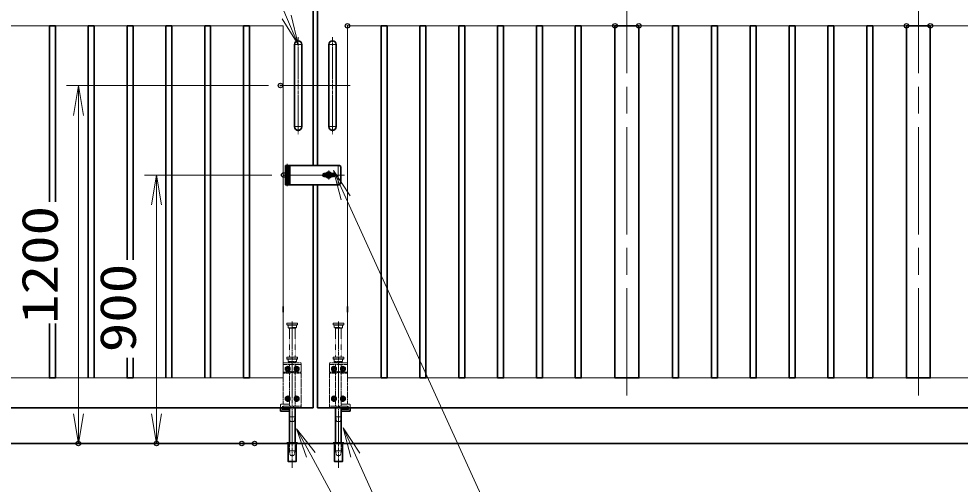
# Model space of a CAD drawing. Units: millimetres at full size. Extents: x -11880 to 11880, y -8400 to 8400.
# Drawn here: x -1142 to 2010, y -1010 to 550 of the extents above; entities that cross this region are included whole.
import ezdxf
from ezdxf.enums import TextEntityAlignment as Align

# ---------------------------------------------------------------- set-up
doc = ezdxf.new("R2010")
doc.units = ezdxf.units.MM
doc.header["$LTSCALE"] = 30
doc.header["$PDMODE"] = 32
doc.header["$PDSIZE"] = 15
for name, pattern in [('DASHED', [7.5, 6, -1.5]), ('USER1', [18, 12, -1.5, 3, -1.5]), ('USER2', [9, 6, -0.75, 1.5, -0.75]), ('USER3', [1.125, 0.75, -0.125, 0.125, -0.125])]:
    doc.linetypes.add(name, pattern=pattern)
for name, color, linetype, lineweight in [('0-1_外形線', 7, 'Continuous', 35), ('0-2_軸線', 200, 'USER1', 15), ('0-3_細線', 2, 'Continuous', 35), ('0-4_寸法線', 4, 'Continuous', 18), ('0-5_0', 7, 'Continuous', 18), ('0-7_隠れ線', 140, 'DASHED', 18), ('0-9_01', 7, 'Continuous', 18), ('0-A_AM_0N', 7, 'Continuous', 50), ('0-B_AM_7N', 6, 'USER2', 18), ('0-C_想像線', 112, 'USER3', 15)]:
    doc.layers.add(name, color=color, linetype=linetype, lineweight=lineweight)
doc.layers.add('0-6_Defpoints', color=7, linetype='Continuous')
doc.styles.add('ＭＳ ゴシック', font='')
doc.styles.get('ＭＳ ゴシック').set_extended_font_data('MS Gothic')

# ---------------------------------------------------------------- blocks, each defined once
blk = doc.blocks.new('S30')
at = {"layer": '0-4_寸法線'}
for points in [[(19732379.8, 86989925.5), (19703901.4, 86989925.5), (19690017.3, 87025728), (19688932.6, 87028525.1)], [(19690483.5, 87025908.8), (19688932.6, 87028525.1), (19689551.1, 87025547.2)]]:
    blk.add_lwpolyline(points, dxfattribs=at)
at = {"layer": '0-4_寸法線', "color": 254, "style": 'ＭＳ ゴシック'}
for s, width, p in [('SUS304 HL', 1.15, (19707669.4, 86997626.1)), ('30x20x1.5t', 1.2, (19707669.4, 86991326.1))]:
    blk.add_text(s, height=3637, dxfattribs=dict(at, width=width)).set_placement(p, align=Align.BOTTOM_LEFT)
blk = doc.blocks.new('A$C130E4F3B')
at = {"layer": '0-1_外形線'}
for p, q in [((-375, -4125), (-375, 4125)), ((375, 4125), (375, -4125))]:
    blk.add_line(p, q, dxfattribs=at)
for centre, start, end in [((0, 4125), 0, 180), ((0, -4125), 180, 0)]:
    blk.add_arc(centre, 375, start, end, dxfattribs=at)
at = {"layer": '0-2_軸線'}
for p, q in [((0, 4877.9), (0, -4877.9)), ((0, 4125), (-412.5, 4125)), ((0, 4125), (412.5, 4125)), ((0, -4125), (-412.5, -4125)), ((0, -4125), (412.5, -4125))]:
    blk.add_line(p, q, dxfattribs=at)
at = {"layer": '0-2_軸線', "linetype": 'USER2'}
blk.add_line((-1779.7, 0), (1779.7, 0), dxfattribs=at)
blk = doc.blocks.new('U15')
at = {"layer": '0-A_AM_0N'}
blk.add_lwpolyline([(645, 3787.4), (450, 3674.8), (255, 3787.4), (255, 4012.6), (450, 4125.2), (645, 4012.6)], close=True, dxfattribs=at)
blk.add_circle((450, 3900), 195, dxfattribs=at)
blk.add_circle((450, 3900), 195, dxfattribs=at)
at = {"layer": '0-B_AM_7N'}
for p, q in [((697.7, 3900), (202.3, 3900)), ((450, 4147.7), (450, 3652.3))]:
    blk.add_line(p, q, dxfattribs=at)
blk = doc.blocks.new('U16')
at = {"layer": '0-A_AM_0N'}
blk.add_lwpolyline([(-255, 3787.4), (-450, 3674.8), (-645, 3787.4), (-645, 4012.6), (-450, 4125.2), (-255, 4012.6)], close=True, dxfattribs=at)
blk.add_circle((-450, 3900), 195, dxfattribs=at)
blk.add_circle((-450, 3900), 195, dxfattribs=at)
at = {"layer": '0-B_AM_7N'}
for p, q in [((-202.3, 3900), (-697.7, 3900)), ((-450, 4147.7), (-450, 3652.3))]:
    blk.add_line(p, q, dxfattribs=at)
blk = doc.blocks.new('U17')
at = {"layer": '0-A_AM_0N'}
blk.add_lwpolyline([(645, 787.4), (450, 674.8), (255, 787.4), (255, 1012.6), (450, 1125.2), (645, 1012.6)], close=True, dxfattribs=at)
blk.add_circle((450, 900), 195, dxfattribs=at)
blk.add_circle((450, 900), 195, dxfattribs=at)
at = {"layer": '0-B_AM_7N'}
for p, q in [((450, 1147.7), (450, 652.3)), ((697.7, 900), (202.3, 900))]:
    blk.add_line(p, q, dxfattribs=at)
blk = doc.blocks.new('U18')
at = {"layer": '0-A_AM_0N'}
blk.add_lwpolyline([(-255, 787.4), (-450, 674.8), (-645, 787.4), (-645, 1012.6), (-450, 1125.2), (-255, 1012.6)], close=True, dxfattribs=at)
blk.add_circle((-450, 900), 195, dxfattribs=at)
blk.add_circle((-450, 900), 195, dxfattribs=at)
at = {"layer": '0-B_AM_7N'}
for p, q in [((-450, 1147.7), (-450, 652.3)), ((-202.3, 900), (-697.7, 900))]:
    blk.add_line(p, q, dxfattribs=at)
blk = doc.blocks.new('A$C7BA44824')
at = {"layer": '0-1_外形線'}
for p, q in [((-285, 0), (-285, -3540)), ((285, 0), (285, -3540)), ((1185, 0), (1185, -270)), ((1095, -360), (285, -360))]:
    blk.add_line(p, q, dxfattribs=at)
for points in [[(975, 0), (975, -150), (285, -150)], [(408, -3600), (408, -5400), (-408, -5400), (-408, -3600)]]:
    blk.add_lwpolyline(points, dxfattribs=at)
blk.add_lwpolyline([(525, -3540), (-525, -3540), (-525, -3600), (525, -3600)], close=True, dxfattribs=at)
blk.add_arc((1095, -270), 90, 270, 0, dxfattribs=at)
at = {"layer": '0-2_軸線'}
blk.add_line((0, -6032.5), (0, 8659.7), dxfattribs=at)
at = {"layer": '0-7_隠れ線'}
for p, q in [((-495, 5100), (-525, 5070)), ((-525, 4920), (-525, 5070)), ((525, 5070), (-525, 5070)), ((-495, 4890), (-525, 4920)), ((-525, 4920), (525, 4920)), ((-495, 5100), (495, 5100)), ((495, 4890), (-495, 4890)), ((-420, 4650), (-420, 4890)), ((420, 4650), (420, 4890)), ((495, 5100), (525, 5070)), ((525, 4920), (495, 4890)), ((525, 4920), (525, 5070)), ((-900, 4500), (900, 4500)), ((-900, 0), (-900, 4500)), ((900, 4350), (-900, 4350)), ((-420, 4650), (-360, 4590)), ((420, 4650), (-420, 4650)), ((360, 4590), (-360, 4590)), ((-285, 4500), (-285, 4590)), ((-285, 4350), (-285, 3570)), ((285, 4590), (285, 4500)), ((285, 4350), (285, 4029.9)), ((420, 4650), (360, 4590)), ((900, 4500), (900, 360)), ((-900, 3570), (-232.9, 3570)), ((-900, 3480), (-211.7, 3480)), ((-285, 3480), (-285, 150)), ((-119.3, 3626.8), (-232.9, 3570)), ((-79, 3546.3), (-211.7, 3480)), ((-119.3, 3626.8), (-79, 3546.3)), ((119.3, 3626.8), (79, 3546.3)), ((79, 3546.3), (211.7, 3480)), ((232.9, 3570), (119.3, 3626.8)), ((211.7, 3480), (900, 3480)), ((900, 3570), (232.9, 3570)), ((285, 3770.1), (285, 3570)), ((285, 3480), (285, 150)), ((-120, 150), (-900, 150)), ((-120, 0), (-900, 0)), ((-120, 150), (-120, 0)), ((120, 0), (-120, 0)), ((900, 150), (120, 150)), ((120, 150), (120, 0)), ((900, 0), (120, 0)), ((285, 360), (1095, 360)), ((900, 150), (900, 0)), ((1185, 270), (1185, 0)), ((-180, -1380), (-285, -930)), ((285, -930), (-285, -930)), ((180, -1380), (285, -930)), ((180, -1380), (-180, -1380)), ((-378, -5400), (-378, -3600)), ((-375, -3600), (-375, -3540)), ((-285, -4350), (-285, -3540)), ((285, -3540), (285, -4350)), ((375, -3600), (375, -3540)), ((378, -5400), (378, -3600)), ((-180, -4800), (-285, -4350)), ((285, -4350), (-285, -4350)), ((180, -4800), (285, -4350)), ((180, -4800), (-180, -4800))]:
    blk.add_line(p, q, dxfattribs=at)
blk.add_lwpolyline([(285, 150), (975, 150), (975, 0)], dxfattribs=at)
blk.add_arc((1095, 270), 90, 0, 90, dxfattribs=at)
at = {"layer": '0-C_想像線'}
for p, q in [((-495, 8520), (-525, 8490)), ((-495, 8520), (495, 8520)), ((495, 8520), (525, 8490)), ((-525, 8340), (-525, 8490)), ((525, 8490), (-525, 8490)), ((-495, 8310), (-525, 8340)), ((-525, 8340), (525, 8340)), ((495, 8310), (-495, 8310)), ((-420, 8070), (-420, 8310)), ((-420, 8070), (-360, 8010)), ((420, 8070), (-420, 8070)), ((360, 8010), (-360, 8010)), ((-285, 5100), (-285, 8010)), ((285, 5100), (285, 8010)), ((420, 8070), (360, 8010)), ((420, 8070), (420, 8310)), ((525, 8340), (495, 8310)), ((525, 8340), (525, 8490))]:
    blk.add_line(p, q, dxfattribs=at)
at = {"layer": '0-A_AM_0N'}
for name in ['U16', 'U15', 'U18', 'U17']:
    blk.add_blockref(name, (0, 0), dxfattribs=at)
blk = doc.blocks.new('_Open')
at = {"layer": '0-5_0', "color": 4}
blk.add_line((-30, 5), (0, 0), dxfattribs=at)
blk.add_lwpolyline([(-30, -5), (0, 0), (-30, 0)], dxfattribs=at)
blk = doc.blocks.new('S40')
at = {"layer": '0-4_寸法線'}
for points in [[(19671102.3, 87086347.9), (19722678.3, 87086347.9), (19733430.6, 87060534.5), (19734584.1, 87057765.1)], [(19732969, 87060342.3), (19734584.1, 87057765.1), (19733892.1, 87060726.8)]]:
    blk.add_lwpolyline(points, dxfattribs=at)
at = {"layer": '0-4_寸法線', "color": 254, "style": 'ＭＳ ゴシック'}
for s, width, p in [('両取手 SUS304（＃400）', 0.95, (19671102.3, 87094048.4)), ('φ25-300L', 1.1, (19670497.5, 87087748.4))]:
    blk.add_text(s, height=3637, dxfattribs=dict(at, width=width)).set_placement(p, align=Align.BOTTOM_LEFT)
blk = doc.blocks.new('S41')
at = {"layer": '0-4_寸法線'}
for points in [[(19794081.5, 86966768.7), (19762694.3, 86966768.7), (19740340.2, 87016477.2), (19739109.8, 87019213.2)], [(19740796.2, 87016682.2), (19739109.8, 87019213.2), (19739884.2, 87016272.1)]]:
    blk.add_lwpolyline(points, dxfattribs=at)
at = {"layer": '0-4_寸法線', "color": 254, "style": 'ＭＳ ゴシック'}
for s, width, p in [('落し棒（建物側）', 0.75, (19766894.3, 86980769.2)), ('SUS304 φ19', 1.1, (19766462.3, 86974469.2)), ('電解研磨', 0.75, (19766894.3, 86968169.2))]:
    blk.add_text(s, height=3637, dxfattribs=dict(at, width=width)).set_placement(p, align=Align.BOTTOM_LEFT)
blk = doc.blocks.new('S42')
at = {"layer": '0-4_寸法線'}
for points in [[(19802346.2, 86989310.3), (19763471, 86989310.3), (19739368.5, 87042358.7), (19738127.5, 87045090)], [(19739823.7, 87042565.5), (19738127.5, 87045090), (19738913.3, 87042151.9)]]:
    blk.add_lwpolyline(points, dxfattribs=at)
at = {"layer": '0-4_寸法線', "color": 254, "style": 'ＭＳ ゴシック', "width": 0.75}
blk.add_text('打掛金具（道路側）', height=3637, dxfattribs=at).set_placement((19767671, 86997162), align=Align.BOTTOM_LEFT)
at = {"layer": '0-4_寸法線', "color": 254, "style": 'ＭＳ ゴシック'}
blk.add_text('SUS304（＃400）', height=3637, dxfattribs=at).set_placement((19767239, 86990710.8), align=Align.BOTTOM_LEFT)
blk = doc.blocks.new('S43')
at = {"layer": '0-4_寸法線'}
for points in [[(19766474.3, 86966768.7), (19762694.3, 86966768.7), (19735849.2, 87016498.9), (19734424.2, 87019138.8)], [(19736289.2, 87016736.4), (19734424.2, 87019138.8), (19735409.2, 87016261.4)]]:
    blk.add_lwpolyline(points, dxfattribs=at)

msp = doc.modelspace()

# ---------------------------------------------------------------- linework, layer by layer
at = {"layer": '0-1_外形線'}
for p, q in [((-154.04, 59.19), (-234.4, 59.19)), ((-154.04, 59.19), (-68.4, 59.19)), ((-153.04, 59.19), (-148.04, 59.19)), ((-113.06, 31.69), (-119.4, 31.69)), ((-89.4, 31.69), (-95.74, 31.69)), ((-64.4, 55.19), (-68.4, 59.19)), ((-64.4, 55.19), (-64.4, -1.81)), ((-237.4, 19.19), (-237.4, 13.44)), ((-119.4, 21.69), (-113.06, 21.69)), ((-118.4, 29.19), (-116.65, 29.19)), ((-118.4, 24.19), (-118.4, 29.19)), ((-118.4, 24.19), (-116.65, 24.19)), ((-116.65, 29.19), (-90.4, 29.19)), ((-90.4, 24.19), (-116.65, 24.19)), ((-95.74, 21.69), (-89.4, 21.69)), ((-90.4, 24.19), (-90.4, 29.19)), ((-68.4, -5.81), (-234.4, -5.81)), ((-156.9, -753.31), (-156.9, -5.81)), ((-141.9, -753.31), (-141.9, -5.81)), ((-68.4, -5.81), (-64.4, -1.81)), ((-256.9, -413.81), (-256.9, -432.81)), ((-41.9, -413.81), (-41.9, -432.81)), ((-156.9, -753.31), (-5156.9, -753.31)), ((-141.9, -753.31), (4858.1, -753.31)), ((-5886.9, -873.31), (5588.1, -873.31))]:
    msp.add_line(p, q, dxfattribs=at)
for points in [[(-5156.9, 626.69), (-156.9, 626.69), (-156.9, 59.19)], [(4858.1, 626.69), (-141.9, 626.69), (-141.9, 59.19)], [(-1039.9, -63.26), (-1039.9, 526.69), (-1019.9, 526.69), (-1019.9, -63.26)], [(-909.9, -653.31), (-909.9, 526.69), (-889.9, 526.69), (-889.9, -653.31)], [(-779.9, -257.15), (-779.9, 526.69), (-759.9, 526.69), (-759.9, -257.15)], [(-649.9, -653.31), (-649.9, 526.69), (-629.9, 526.69), (-629.9, -653.31)], [(-519.9, -653.31), (-519.9, 526.69), (-499.9, 526.69), (-499.9, -653.31)], [(-1039.9, -470.84), (-1039.9, -653.31), (-1019.9, -653.31), (-1019.9, -470.84)], [(-759.9, -585.91), (-759.9, -653.31), (-779.9, -653.31), (-779.9, -585.91)]]:
    msp.add_lwpolyline(points, dxfattribs=at)
for points in [[(-389.9, -653.31), (-369.9, -653.31), (-369.9, 526.69), (-389.9, 526.69)], [(91.1, -653.31), (71.1, -653.31), (71.1, 526.69), (91.1, 526.69)], [(201.1, -653.31), (221.1, -653.31), (221.1, 526.69), (201.1, 526.69)], [(331.1, -653.31), (351.1, -653.31), (351.1, 526.69), (331.1, 526.69)], [(461.1, -653.31), (481.1, -653.31), (481.1, 526.69), (461.1, 526.69)], [(591.1, -653.31), (611.1, -653.31), (611.1, 526.69), (591.1, 526.69)], [(721.1, -653.31), (741.1, -653.31), (741.1, 526.69), (721.1, 526.69)], [(934.1, 526.69), (854.1, 526.69), (854.1, -653.31), (934.1, -653.31)], [(1067.1, -653.31), (1047.1, -653.31), (1047.1, 526.69), (1067.1, 526.69)], [(1177.1, -653.31), (1197.1, -653.31), (1197.1, 526.69), (1177.1, 526.69)], [(1307.1, -653.31), (1327.1, -653.31), (1327.1, 526.69), (1307.1, 526.69)], [(1437.1, -653.31), (1457.1, -653.31), (1457.1, 526.69), (1437.1, 526.69)], [(1567.1, -653.31), (1587.1, -653.31), (1587.1, 526.69), (1567.1, 526.69)], [(1697.1, -653.31), (1717.1, -653.31), (1717.1, 526.69), (1697.1, 526.69)], [(1910.1, 526.69), (1830.1, 526.69), (1830.1, -653.31), (1910.1, -653.31)]]:
    msp.add_lwpolyline(points, close=True, dxfattribs=at)
for centre, radius, start, end in [((-119.4, 26.69), 5, 90, 270), ((-104.4, 26.69), 10, 30, 150), ((-89.4, 26.69), 5, 270, 90), ((-104.4, 26.69), 10, 210, 330)]:
    msp.add_arc(centre, radius, start, end, dxfattribs=at)
at = {"layer": '0-2_軸線'}
for p, q in [((894.1, -712.31), (894.1, 585.69)), ((1870.1, -712.31), (1870.1, 585.69)), ((-243.4, 64.07), (-243.4, -10.69)), ((-104.4, 11.37), (-104.4, 42)), ((-51.72, 26.69), (-255.23, 26.69))]:
    msp.add_line(p, q, dxfattribs=at)
at = {"layer": '0-3_細線'}
for p, q in [((-237.4, 59.19), (-249.4, 59.19)), ((-249.4, 47.69), (-234.4, 47.69)), ((-249.4, 47.69), (-249.4, 34.19)), ((-249.4, 34.19), (-234.4, 34.19)), ((-249.4, 19.69), (-249.4, 33.69)), ((-249.4, 33.69), (-234.4, 33.69)), ((-237.4, 48.19), (-237.4, 59.19)), ((-237.4, 59.19), (-234.4, 59.19)), ((-237.4, 47.69), (-237.4, 34.19)), ((-237.4, 19.69), (-237.4, 33.69)), ((-234.4, 47.69), (-234.4, 59.19)), ((-234.4, 33.69), (-234.4, 48.19)), ((-234.4, 34.19), (-234.4, 19.19)), ((-234.4, 19.69), (-249.4, 19.69)), ((-234.4, 19.19), (-249.4, 19.19)), ((-249.4, 19.19), (-249.4, 5.69)), ((-249.4, 5.69), (-234.4, 5.69)), ((-249.4, 5.19), (-234.4, 5.19)), ((-237.4, 13.44), (-237.4, 5.69)), ((-237.4, -5.81), (-237.4, 5.19)), ((-234.4, 5.19), (-234.4, 19.69)), ((-234.4, 5.69), (-234.4, -5.81)), ((-234.4, -5.81), (-243.4, -5.81)), ((-149.4, -873.31), (334.95, -873.31))]:
    msp.add_line(p, q, dxfattribs=at)
for points in [[(-234.4, 48.19), (-249.4, 48.19), (-249.4, 59.19)], [(-243.4, -5.81), (-249.4, -5.81), (-249.4, 5.19)]]:
    msp.add_lwpolyline(points, dxfattribs=at)
at = {"layer": '0-4_寸法線'}
for p, q in [((-306.23, 326.69), (-982.86, 326.69)), ((-942.86, 326.69), (-942.86, -873.31)), ((-295.23, 26.69), (-721.04, 26.69)), ((-681.04, 26.69), (-681.04, -873.31)), ((-435.76, -873.31), (-982.86, -873.31)), ((-392.82, -873.31), (-721.04, -873.31))]:
    msp.add_line(p, q, dxfattribs=at)
at = {"layer": '0-5_0'}
for p, q in [((-256.9, 526.69), (-5056.9, 526.69)), ((-256.9, -413.81), (-256.9, 526.69)), ((-41.9, -413.81), (-41.9, 526.69)), ((-41.9, 526.69), (4758.1, 526.69))]:
    msp.add_line(p, q, dxfattribs=at)
for points in [[(-5056.9, 526.69), (-5056.9, -653.31), (-256.9, -653.31), (-256.9, -432.81)], [(4758.1, 526.69), (4758.1, -653.31), (-41.9, -653.31), (-41.9, -432.81)]]:
    msp.add_lwpolyline(points, dxfattribs=at)
at = {"layer": '0-6_Defpoints'}
for p in [(-41.9, 526.69), (854.1, 526.69), (934.1, 526.69), (1830.1, 526.69), (1910.1, 526.69), (-266.23, 326.69), (-255.23, 26.69), (-942.86, -873.31), (-681.04, -873.31), (-395.76, -873.31), (-352.82, -873.31)]:
    msp.add_point(p, dxfattribs=at)
at = {"layer": '0-7_隠れ線'}
for p, q in [((-246.4, 48.19), (-246.4, 59.19)), ((-246.4, 34.19), (-246.4, 47.69)), ((-246.4, 19.69), (-246.4, 33.69)), ((-240.4, 59.19), (-240.4, 48.19)), ((-240.4, 34.19), (-240.4, 47.69)), ((-240.4, 33.69), (-240.4, 19.69)), ((-246.4, 5.69), (-246.4, 19.19)), ((-246.4, -5.81), (-246.4, 5.19)), ((-240.4, 5.69), (-240.4, 19.19)), ((-240.4, 5.19), (-240.4, -5.81))]:
    msp.add_line(p, q, dxfattribs=at)
at = {"layer": '0-7_隠れ線', "linetype": 'Continuous'}
for start, end in [(24.62432, 155.37568), (204.62432, 335.37568)]:
    msp.add_arc((-104.4, 26.69), 6, start, end, dxfattribs=at)
at = {"layer": '0-9_01', "color": 4}
msp.add_line((-72.91, 57.5), (-72.91, -3.67), dxfattribs=at)

# ---------------------------------------------------------------- block references
at = {"layer": '0-1_外形線', "yscale": 0.03333333}
for name, p, xscale in [('A$C130E4F3B', (-206.9, 326.69), -0.03333333), ('A$C130E4F3B', (-91.9, 326.69), 0.03333333), ('A$C7BA44824', (-226.9, -753.31), -0.03333333), ('A$C7BA44824', (-71.9, -753.31), 0.03333333)]:
    msp.add_blockref(name, p, dxfattribs=dict(at, xscale=xscale))
at = {"layer": '0-4_寸法線', "xscale": 0.03333333, "yscale": 0.03333333}
for name in ['S40', 'S42', 'S30', 'S43', 'S41']:
    msp.add_blockref(name, (-658026.37, -2901461.32), dxfattribs=at)
at = {"layer": '0-4_寸法線', "xscale": 3.333333, "yscale": 3.333333}
for p, rotation in [((-942.86, 326.69), 90), ((-681.04, 26.69), 90), ((-942.86, -873.31), 270), ((-681.04, -873.31), 270)]:
    msp.add_blockref('_Open', p, dxfattribs=dict(at, rotation=rotation))

# ---------------------------------------------------------------- texts
at = {"layer": '0-4_寸法線', "color": 254, "style": 'ＭＳ ゴシック', "width": 1.2}
for s, p in [('1200', (-975.55, -472.51)), ('900', (-713.73, -567.31))]:
    msp.add_text(s, height=121.2, rotation=90, dxfattribs=at).set_placement(p, align=Align.BOTTOM_LEFT)

doc.saveas('drawing.dxf')
